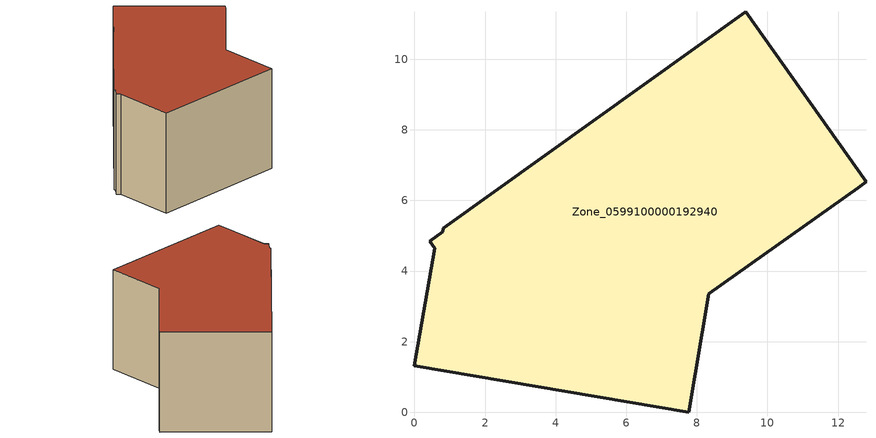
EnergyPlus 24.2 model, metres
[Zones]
Zone_0599100000192940
 floor ground (C_G): 0.81,5.11 0.81,5.21 9.38,11.35 12.79,6.53 12.57,6.36 8.34,3.35 7.78,0 0,1.31 0.57,4.64 0.43,4.84 z0
 wall outside (C_F): 12.79,6.53 9.38,11.35 0.81,5.21 0.81,5.11 0.43,4.84 0.57,4.64 0,1.31 7.78,0 8.34,3.35 12.57,6.36 12.79,6.53 z0:5.77
 roof outside (C_R): 0.81,5.21 0.81,5.11 0.43,4.84 0.57,4.64 0,1.31 7.78,0 8.34,3.35 12.57,6.36 12.79,6.53 9.38,11.35 z5.77
[BUILDING]
Pand.0599100000192940: North Axis=0; Terrain=City; Loads Convergence Tolerance Value=0.04; Temperature Convergence Tolerance Value=0.4; Solar Distribution=FullExterior; Maximum Number of Warmup Days=25; Minimum Number of Warmup Days=1
[Site:Location]
Rotterdam.The.Hague.AP_ZH_NLD Design_Conditions: Latitude=51.96; Longitude=4.45; Time Zone=1; Elevation=-4.5
[SITE:GROUNDTEMPERATURE:BUILDINGSURFACE]
18, 18, 18, 18, 18, 18, 18, 18, 18, 18, 18, 18
[MATERIAL] Thermal Absorptance=0.9; Solar Absorptance=0.7; Visible Absorptance=0.7
Name | Roughness | Thickness | Conductivity | Density | Specific Heat
G.TC.1975-1991 | MediumSmooth | 0.15 | 0.288461 | 540 | 1210
F.TC.1975-1991 | Rough | 0.3 | 0.230769 | 1920 | 840
R.TC.1975-1991 | MediumRough | 0.2 | 0.153846 | 1500 | 1000
[CONSTRUCTION]
C_G: G.TC.1975-1991
C_F: F.TC.1975-1991
C_R: R.TC.1975-1991
[ZONE]
Zone_0599100000192940: Type=1; Multiplier=1; Ceiling Height=Autocalculate; Volume=Autocalculate; Floor Area=autocalculate; Part of Total Floor Area=Yes
[ZONEINFILTRATION:DESIGNFLOWRATE]
Infil_Zone_0599100000192940: Zone or ZoneList or Space or SpaceList=Zone_0599100000192940; Schedule=AlwaysOn; Design Flow Rate Calculation Method=Flow/Area; Flow Rate per Floor Area=0.003; Constant Term Coefficient=1; Temperature Term Coefficient=0; Velocity Term Coefficient=0; Velocity Squared Term Coefficient=0
[HVACTEMPLATE:ZONE:IDEALLOADSAIRSYSTEM]
Zone_0599100000192940: Maximum Heating Supply Air Temperature=50; Minimum Cooling Supply Air Temperature=13; Maximum Heating Supply Air Humidity Ratio=0.0156; Minimum Cooling Supply Air Humidity Ratio=0.0077; Heating Limit=NoLimit; Cooling Limit=NoLimit; Dehumidification Control Type=ConstantSensibleHeatRatio; Cooling Sensible Heat Ratio=0.7; Dehumidification Setpoint=60; Humidification Control Type=None; Humidification Setpoint=30; Outdoor Air Method=None; Outdoor Air Flow Rate per Person=0.00944; Outdoor Air Flow Rate per Zone Floor Area=0; Outdoor Air Flow Rate per Zone=0; Demand Controlled Ventilation Type=None; Outdoor Air Economizer Type=NoEconomizer; Heat Recovery Type=None; Sensible Heat Recovery Effectiveness=0.7; Latent Heat Recovery Effectiveness=0.65
[ZONECONTROL:THERMOSTAT]
ThermostatControl_Zone_0599100000192940: Zone or ZoneList=Zone_0599100000192940; Control Type Schedule=DualSetpointControlType; Control 1=Thermostat_Zone_0599100000192940; Temperature Difference Between Cutout And Setpoint=0
[THERMOSTATSETPOINT:DUALSETPOINT]
Thermostat_Zone_0599100000192940: Heating Setpoint Temperature Schedule=HeatingSetpoint_Zone_0599100000192940; Cooling Setpoint Temperature Schedule=CoolingSetpoint_Zone_0599100000192940
[SCHEDULE:COMPACT]
HeatingSetpoint_Zone_0599100000192940: Through: 12/31, For: AllDays, Until: 24:00, 21
CoolingSetpoint_Zone_0599100000192940: Through: 12/31, For: AllDays, Until: 24:00, 24
DualSetpointControlType: Through: 12/31, For: AllDays, Until: 24:00, 4
AlwaysOn: Through: 12/31, For: AllDays, Until: 24:00, 1
